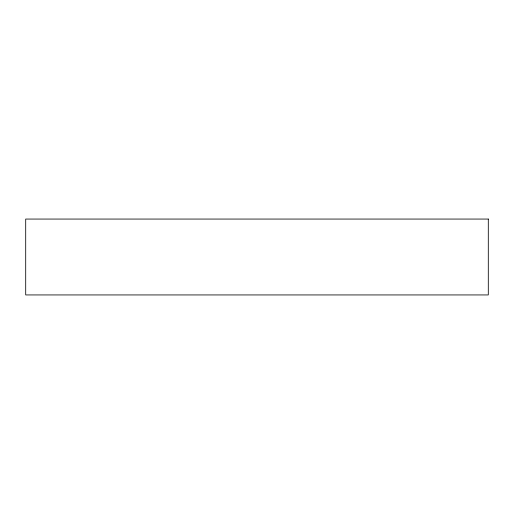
<?xml version="1.0" encoding="UTF-8"?>
<svg xmlns="http://www.w3.org/2000/svg" width="514" height="514" viewBox="0 0 514 514"><rect width="100%" height="100%" fill="white"/><g stroke="black" fill="none" stroke-linecap="round" stroke-linejoin="round"><path stroke-width="0.77" d="M488.3 219.06L25.7 219.06L25.7 294.94L488.3 294.94L488.3 219.06"/></g></svg>
